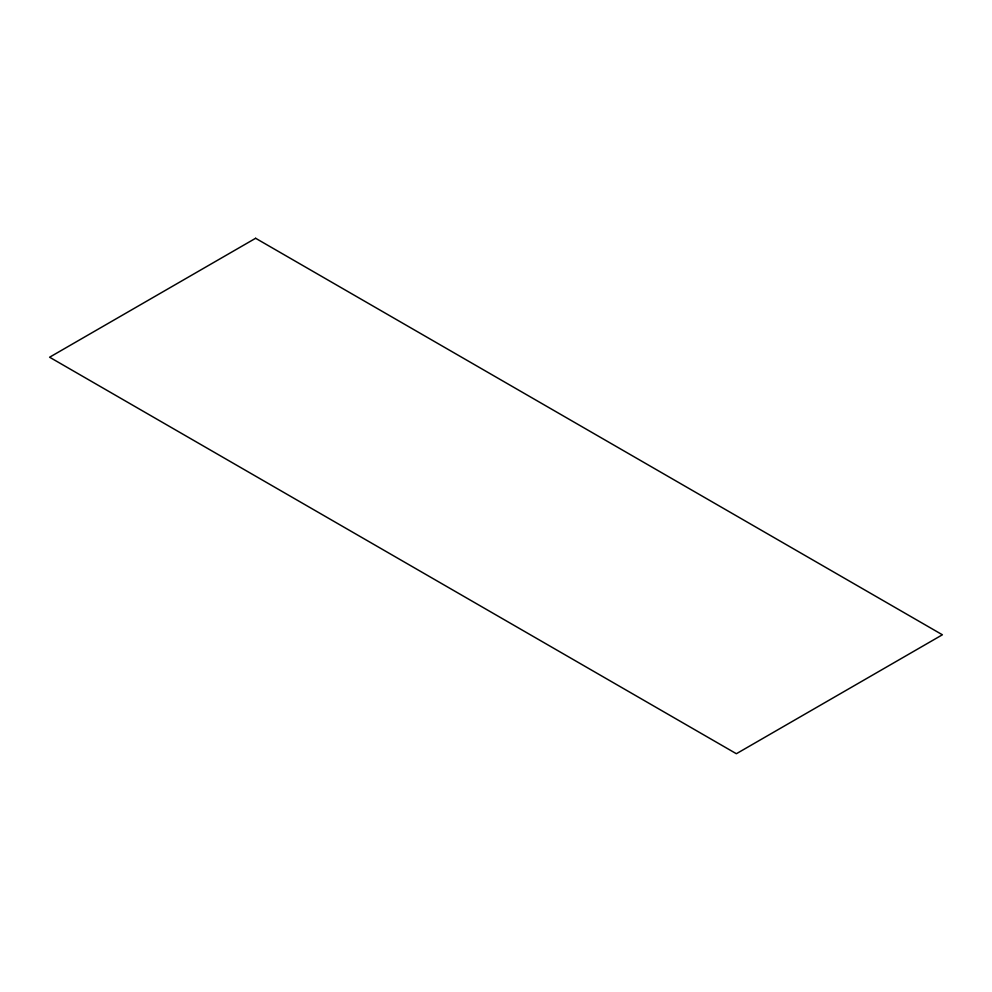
<?xml version="1.0" encoding="UTF-8"?>
<svg xmlns="http://www.w3.org/2000/svg" width="992" height="992" viewBox="0 0 992 992"><rect width="100%" height="100%" fill="white"/><g stroke="black" fill="none" stroke-linecap="round" stroke-linejoin="round"><path stroke-width="1.49" d="M255.626 238.278L49.6 357.219L736.374 753.722L942.4 634.781L255.626 238.278"/></g></svg>
